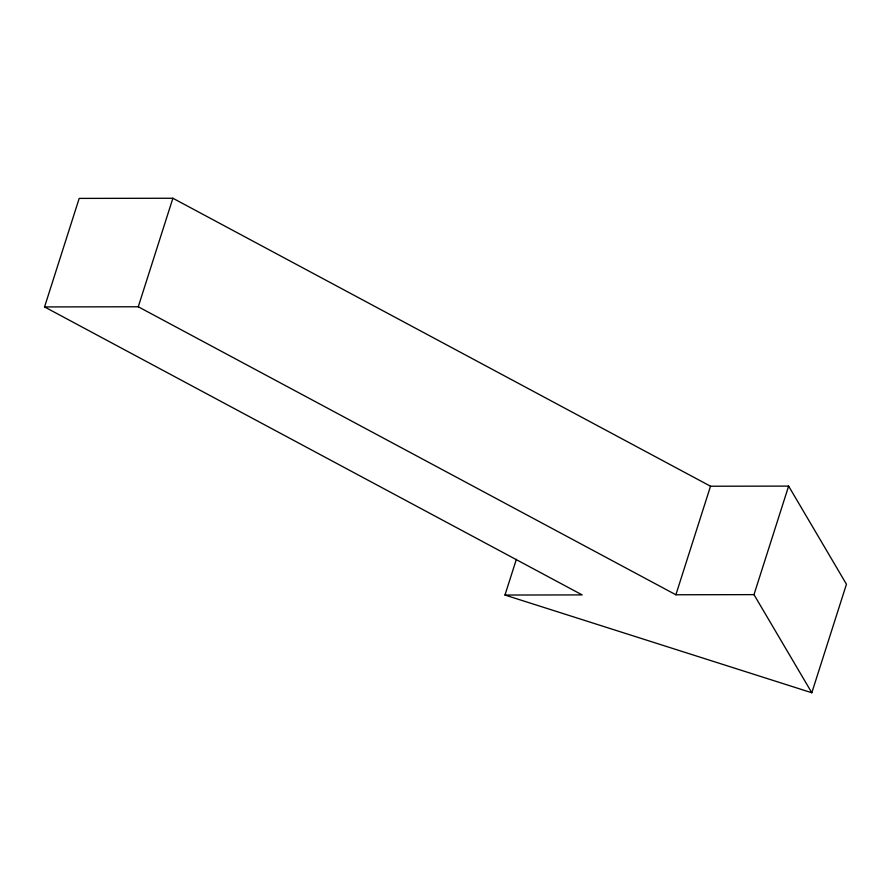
<?xml version="1.0" encoding="UTF-8"?>
<svg xmlns="http://www.w3.org/2000/svg" width="891" height="891" viewBox="0 0 891 891"><rect width="100%" height="100%" fill="white"/><g stroke="black" fill="none" stroke-linecap="round" stroke-linejoin="round"><path stroke-width="1.34" d="M504.963 595.043L582.168 594.91L44.55 306.927L79.188 198.403L172.887 198.248L710.517 486.23L788.624 486.107L846.45 584.229L811.812 692.753L504.963 595.043L516.368 559.303M44.55 306.927L138.261 306.771L172.887 198.248M138.261 306.771L675.879 594.765L710.517 486.23M811.812 692.753L753.986 594.631L788.624 486.107M675.879 594.765L753.986 594.631"/></g></svg>
